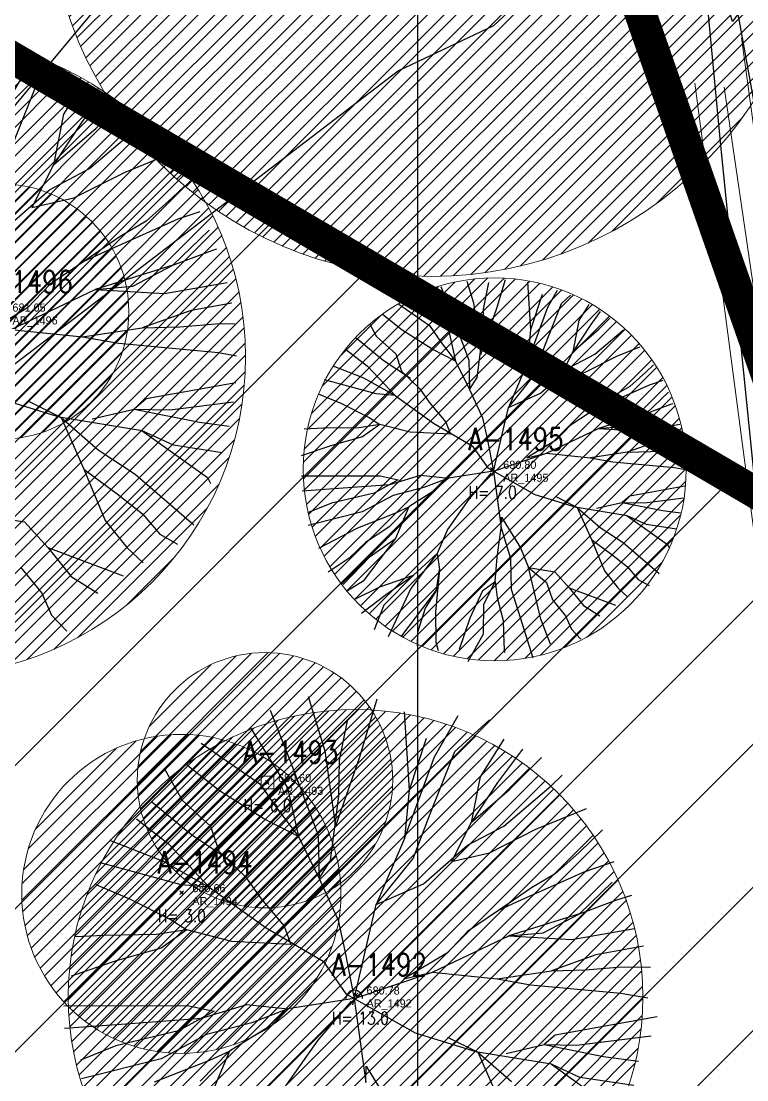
# Model space of a CAD drawing. Extents: x 350769 to 354978, y 6304672 to 6307963.
# Drawn here: x 352393.79 to 352405.15, y 6305935.95 to 6305952.54 of the extents above; entities that cross this region are included whole.
import ezdxf

# ---------------------------------------------------------------- set-up
doc = ezdxf.new("R2010")
doc.units = 0
doc.header["$PDMODE"] = 35
doc.header["$PDSIZE"] = 0.03
for name, pattern in [('4.0 - LO RECABARREN - DESNIVEL NUEVO$0$HIDDEN', [0.375, 0.25, -0.125]), ('CONTINUOS', [0]), ('DASHDOT', [1, 0.5, -0.25, 0, -0.25]), ('DASHED', [19.049999999999997, 12.7, -6.35]), ('PHANTOM', [23.500000000000004, 11.75, -2.35, 2.35, -2.35, 2.35, -2.35])]:
    doc.linetypes.add(name, pattern=pattern)
doc.layers.get('0').update_dxf_attribs({"linetype": 'CONTINUOUS'})
for name, color, linetype in [('03_Pav ext_Vereda HC', 42, 'CONTINUOUS'), ('03_S2_Pav ext_Borde vereda', 7, 'CONTINUOUS'), ('1-ARBOL H1', 7, 'CONTINUOUS'), ('1-ARBOL H2', 1, 'CONTINUOUS'), ('1-ARBOL H3', 241, 'CONTINUOUS'), ('1-ARBOL NOMBRE', 3, 'CONTINUOUS'), ('1-ARBOL PTO', 7, 'CONTINUOUS'), ('1-CANAL', 150, 'PHANTOM'), ('1-coordenadas', 8, 'CONTINUOUS'), ('3-CANAL FDO', 141, 'PHANTOM'), ('C-TINN', 5, 'CONTINUOUS'), ('C-TOPO-MINR', 8, 'CONTINUOUS'), ('Paisajismo', 253, 'CONTINUOUS'), ('V-NODE-TEXT DIC 2012', 31, 'CONTINUOUS')]:
    doc.layers.add(name, color=color, linetype=linetype)
doc.layers.add('0_ASD_LINEA OFICIAL', color=253, linetype='DASHDOT', lineweight=20)
doc.layers.add('0_ASD_TOPOGRAFIA_ELEMENTOS', color=7, linetype='CONTINUOS', lineweight=5, true_color=0xbdbdbd)
doc.styles.add('ROMANS', font='romans.shx', dxfattribs={"width": 0.65})

# ---------------------------------------------------------------- blocks, each defined once
blk = doc.blocks.new('COORDENADAS')
at = {"layer": '1-coordenadas'}
blk.add_line((220, -900.625), (220, -0.625), dxfattribs=at)
blk = doc.blocks.new('A$C27410629')
at = {"true_color": 0x136734, "transparency": 33554559}
h = blk.add_hatch(dxfattribs=at)
h.set_pattern_fill('ANSI31', color=116, scale=0.5)
h.set_pattern_definition([(45, (-8759.562515186517, -519.1035735587502), (-1.122532015133644, 1.122532015133644), [])])
h.paths.add_polyline_path([(137.5068959888558, 1252.464406617455, 0.1176268807227723), (109.8147584422568, 1254.193915082657, 0.06692451075002814), (94.44469839795602, 1249.334472017372, 0.3153492887079504), (64.30173641118381, 1196.270282113329, 0.02268268711599586), (65.7292635223912, 1185.310127003227), (112.3603922077091, 1218.953454515778), (153.4782689701005, 1161.962272479494), (172.1053089193083, 1139.480769404351), (187.9579650288579, 1141.807885415954), (193.565073162812, 1120.465553675225), (224.197974734232, 1050.129297271156), (250.6203797236194, 989.4787086543838), (268.1526288855184, 972.7353945672494, 7.254700715645028e-06), (291.4898137452492, 983.2987389690225), (238.1945199318034, 1105.633967029937), (205.2934048173047, 1181.112163638985), (177.0531538182076, 1197.651557407602)])
at = {"layer": '0_ASD_LINEA OFICIAL', "ltscale": 8, "const_width": 0.5}
blk.add_lwpolyline([(137.5068959889312, 1252.464406617509), (177.0531538181858, 1197.651557407789), (205.2934048172829, 1181.112163639173), (238.1945199317815, 1105.633967030124), (279.3867585223161, 1122.912494985259), (245.5796072782432, 1209.119370970666)], dxfattribs=at)
blk.add_lwpolyline([(250.6203797236194, 989.4787086543838), (268.1526288854875, 972.7353945673531, 7.254700715664111e-06), (291.4898137452146, 983.2987389692971), (291.4898137452146, 983.2987389692971), (238.1945199318034, 1105.633967029937), (205.2934048173047, 1181.112163638985), (177.0531538182076, 1197.651557407602), (137.6146324061954, 1252.315079214)], format="xyb", dxfattribs=at)
blk = doc.blocks.new('1.0 - LO RECABARREN LOTEO PARQUE - VEGETACION EXISTENTE ETAPA MUNICIPAL__2024')
at = {"layer": 'Paisajismo'}
for p, q in [((352393.6638090033, 6305951.418596901), (352393.9110892303, 6305951.849717214)), ((352394.0154366637, 6305951.511549276), (352394.2425592471, 6305951.718585654)), ((352393.591724749, 6305950.434264811), (352394.0154366637, 6305951.511549276)), ((352394.7094483913, 6305951.483291565), (352394.451850383, 6305951.076791135)), ((352394.9983905436, 6305951.304055761), (352394.7537559764, 6305950.977682969)), ((352394.451850383, 6305951.076791135), (352394.2967093615, 6305950.285754851)), ((352394.961784384, 6305950.856995747), (352395.2371853567, 6305951.133534783)), ((352394.7537559764, 6305950.977682969), (352394.2967093615, 6305950.285754851)), ((352394.2967093615, 6305950.285754851), (352394.961784384, 6305950.856995747)), ((352394.8599398237, 6305950.224269848), (352395.5857389068, 6305950.841884291)), ((352395.4161854804, 6305950.171210197), (352396.0005802081, 6305950.410764736)), ((352394.2967093615, 6305950.285754851), (352393.9568997879, 6305949.614964732)), ((352394.233144874, 6305949.895014153), (352394.8599398237, 6305950.224269848)), ((352394.6140407342, 6305949.766020712), (352395.4161854804, 6305950.171210197)), ((352393.4758449757, 6305949.227132347), (352394.233144874, 6305949.895014153)), ((352396.3470642166, 6305949.951026523), (352396.1544923549, 6305949.765713683)), ((352393.9568997879, 6305949.614964732), (352394.6140407342, 6305949.766020712)), ((352396.1544923549, 6305949.765713683), (352395.744237709, 6305949.401362488)), ((352396.5872482932, 6305949.549315928), (352396.2434520458, 6305949.431680647)), ((352396.2434520458, 6305949.431680647), (352395.0887164458, 6305948.91638895)), ((352395.744237709, 6305949.401362488), (352395.3363240426, 6305949.160997758)), ((352396.7309088821, 6305949.259013602), (352396.1656096061, 6305948.711226266)), ((352395.3363240426, 6305949.160997758), (352394.7703975065, 6305948.768576181)), ((352395.0887164458, 6305948.91638895), (352394.7703975065, 6305948.768576181)), ((352396.1656096061, 6305948.711226266), (352396.7906487606, 6305948.947488874)), ((352396.7906487606, 6305948.947488874), (352396.8512840676, 6305948.966423805)), ((352394.7703975065, 6305948.768576181), (352394.2360721456, 6305948.406567554)), ((352396.1656096061, 6305948.711226266), (352394.9483100295, 6305948.331103213)), ((352395.5388182264, 6305948.381970502), (352396.1656096061, 6305948.711226266)), ((352394.2360721456, 6305948.406567554), (352393.8878528578, 6305948.041045071)), ((352394.9483100295, 6305948.331103213), (352395.5388182264, 6305948.381970502)), ((352396.034541119, 6305948.268028818), (352397.0157950866, 6305948.440720993)), ((352400.3598223981, 6305948.377534988, -691.81), (352400.5109595638, 6305947.992099863, -691.81)), ((352400.7668498695, 6305948.463758863, -691.81), (352400.8715122977, 6305948.12000092, -691.81)), ((352401.0279327592, 6305948.020568166, -691.81), (352401.1123512698, 6305948.439492675, -691.81)), ((352401.2448103089, 6305948.055372782, -691.81), (352401.3742030392, 6305948.487090247, -691.81)), ((352401.7205991565, 6305948.445046443, -691.81), (352401.7678567579, 6305947.700765421, -691.81)), ((352394.2594832919, 6305948.003018737), (352394.9483100295, 6305948.331103213)), ((352394.9483100295, 6305948.331103213), (352396.034541119, 6305948.268028818)), ((352400.1239566692, 6305948.299572974, -691.81), (352400.4751213651, 6305947.724426456, -691.81)), ((352401.9504037186, 6305948.251638704, -691.81), (352401.7678567579, 6305947.700765421, -691.81)), ((352402.0370488875, 6305948.054809565, -691.81), (352402.1894811368, 6305948.320567324, -691.81)), ((352402.2538045733, 6305948.112108685, -691.81), (352402.3938109406, 6305948.239733208, -691.81)), ((352393.8878528578, 6305948.041045071), (352393.1346497341, 6305947.590142821)), ((352393.6332736237, 6305947.7047616), (352394.2594832919, 6305948.003018737)), ((352396.4501577716, 6305948.003310277), (352395.6816145106, 6305947.728103654)), ((352397.0856148161, 6305948.117886614), (352396.4501577716, 6305948.003310277)), ((352399.7018017117, 6305948.101831068, -691.81), (352400.1815825446, 6305947.768943388, -691.81)), ((352400.8715122977, 6305948.12000092, -691.81), (352400.9858923537, 6305947.311723933, -691.81)), ((352400.9858923537, 6305947.311723933, -691.81), (352401.2448103089, 6305948.055372782, -691.81)), ((352401.0207173278, 6305947.638413632, -691.81), (352401.0279327592, 6305948.020568166, -691.81)), ((352401.7198751484, 6305947.18557906, -691.81), (352402.0370488875, 6305948.054809565, -691.81)), ((352401.992613612, 6305947.448032564, -691.81), (352402.2538045733, 6305948.112108685, -691.81)), ((352402.6816178684, 6305948.094689636, -691.81), (352402.5228253749, 6305947.844108441, -691.81)), ((352399.7543360214, 6305947.694850604, -691.81), (352399.4453489929, 6305947.938857624, -691.81)), ((352400.5109595638, 6305947.992099863, -691.81), (352400.8024549521, 6305947.222014623, -691.81)), ((352402.5228253749, 6305947.844108441, -691.81), (352402.4271909801, 6305947.35648579, -691.81)), ((352402.8597319972, 6305947.984202368, -691.81), (352402.7089306258, 6305947.783014673, -691.81)), ((352402.83716667, 6305947.708618816, -691.81), (352403.0069335383, 6305947.879087226, -691.81)), ((352393.6332736237, 6305947.7047616), (352394.748157836, 6305947.590685314)), ((352394.748157836, 6305947.590685314), (352395.6816145106, 6305947.728103654)), ((352395.6816145106, 6305947.728103654), (352396.271537426, 6305947.747972383)), ((352396.271537426, 6305947.747972383), (352396.8930650867, 6305947.798253994)), ((352396.8930650867, 6305947.798253994), (352397.1331453651, 6305947.793721058)), ((352399.2473866097, 6305947.785784403, -691.81), (352399.3557969432, 6305947.593390398, -691.81)), ((352400.2240825131, 6305947.398082517, -691.81), (352399.7543360214, 6305947.694850604, -691.81)), ((352400.1815825446, 6305947.768943388, -691.81), (352400.3677356585, 6305947.497825584, -691.81)), ((352400.4751213651, 6305947.724426456, -691.81), (352400.5917709966, 6305947.206878711, -691.81)), ((352401.7678567579, 6305947.700765421, -691.81), (352401.7198751484, 6305947.18557906, -691.81)), ((352402.7089306258, 6305947.783014673, -691.81), (352402.4271909801, 6305947.35648579, -691.81)), ((352402.4271909801, 6305947.35648579, -691.81), (352402.83716667, 6305947.708618816, -691.81)), ((352402.7743860926, 6305947.318584266, -691.81), (352403.2217942341, 6305947.69930358, -691.81)), ((352394.748157836, 6305947.590685314), (352395.3187814317, 6305947.487577535)), ((352399.0319205205, 6305947.578935907, -691.81), (352399.4573821903, 6305947.225424031, -691.81)), ((352399.3557969432, 6305947.593390398, -691.81), (352399.6566724014, 6305947.320106531, -691.81)), ((352400.9312479942, 6305946.951979832, -691.81), (352401.0207173278, 6305947.638413632, -691.81)), ((352395.3187814317, 6305947.487577535), (352396.8816409535, 6305947.341309415)), ((352396.8816409535, 6305947.341309415), (352397.1635289127, 6305947.293596908)), ((352398.8699954287, 6305947.394858971, -691.81), (352399.2106904278, 6305947.129317193, -691.81)), ((352400.5917709966, 6305947.206878711, -691.81), (352400.2240825131, 6305947.398082517, -691.81)), ((352400.3677356585, 6305947.497825584, -691.81), (352400.5917709966, 6305947.206878711, -691.81)), ((352401.8115097134, 6305946.973588911, -691.81), (352401.992613612, 6305947.448032564, -691.81)), ((352402.4271909801, 6305947.35648579, -691.81), (352402.2177203795, 6305946.942987111, -691.81)), ((352403.1172755248, 6305947.285876426, -691.81), (352403.4775170367, 6305947.43354629, -691.81)), ((352399.4573821903, 6305947.225424031, -691.81), (352399.8842019566, 6305946.943861156, -691.81)), ((352399.6566724014, 6305947.320106531, -691.81), (352399.7472246623, 6305947.050793762, -691.81)), ((352400.5917709966, 6305947.206878711, -691.81), (352400.8129179191, 6305946.763067832, -691.81)), ((352400.8024549521, 6305947.222014623, -691.81), (352400.8129179191, 6305946.763067832, -691.81)), ((352401.7198751484, 6305947.18557906, -691.81), (352401.4197196286, 6305946.484007793, -691.81)), ((352402.3880075891, 6305947.115619448, -691.81), (352402.7743860926, 6305947.318584266, -691.81)), ((352402.6228052251, 6305947.036103343, -691.81), (352403.1172755248, 6305947.285876426, -691.81)), ((352398.6695497764, 6305947.134649838, -691.81), (352399.1523268116, 6305946.947338276, -691.81)), ((352399.2106904278, 6305947.129317193, -691.81), (352399.6444061768, 6305946.670444301, -691.81)), ((352399.7472246623, 6305947.050793762, -691.81), (352400.0289785994, 6305946.777869333, -691.81)), ((352401.9211812345, 6305946.703913557, -691.81), (352402.3880075891, 6305947.115619448, -691.81)), ((352402.2177203795, 6305946.942987111, -691.81), (352402.6228052251, 6305947.036103343, -691.81)), ((352403.5723939099, 6305947.03591408, -691.81), (352403.3194984834, 6305946.811315158, -691.81)), ((352403.6911019941, 6305947.150147446, -691.81), (352403.5723939099, 6305947.03591408, -691.81)), ((352397.1489558665, 6305946.868391268), (352395.7462978732, 6305946.615484207)), ((352399.3465339771, 6305946.694903684, -691.81), (352398.5375331645, 6305946.913324217, -691.81)), ((352399.1523268116, 6305946.947338276, -691.81), (352399.6444061768, 6305946.670444301, -691.81)), ((352400.8129179191, 6305946.763067832, -691.81), (352400.9312479942, 6305946.951979832, -691.81)), ((352401.4197196286, 6305946.484007793, -691.81), (352401.8115097134, 6305946.973588911, -691.81)), ((352403.8391599263, 6305946.902518874, -691.81), (352403.6272317995, 6305946.83000434, -691.81)), ((352398.439099628, 6305946.697641904, -691.81), (352398.7963676433, 6305946.5469468, -691.81)), ((352399.6444061768, 6305946.670444301, -691.81), (352399.3465339771, 6305946.694903684, -691.81)), ((352400.0289785994, 6305946.777869333, -691.81), (352400.1967339693, 6305946.545328133, -691.81)), ((352400.8129179191, 6305946.763067832, -691.81), (352401.0149455816, 6305946.319619538, -691.81)), ((352401.4197196286, 6305946.484007793, -691.81), (352401.9211812345, 6305946.703913557, -691.81)), ((352403.6272317995, 6305946.83000434, -691.81), (352402.9154120675, 6305946.512360373, -691.81)), ((352403.3194984834, 6305946.811315158, -691.81), (352403.0680461192, 6305946.663145866, -691.81)), ((352403.9277173778, 6305946.723566287, -691.81), (352403.5792469755, 6305946.385890862, -691.81)), ((352393.3342140869, 6305946.656130604), (352394.4139856307, 6305946.325660372)), ((352393.8913653618, 6305946.583594441), (352394.4139856307, 6305946.325660372)), ((352395.7462978732, 6305946.615484207), (352395.5563391483, 6305946.455607397)), ((352396.1169584098, 6305946.445022384), (352397.1165767625, 6305946.571104872)), ((352398.7963676433, 6305946.5469468, -691.81), (352399.2386736558, 6305946.322671456, -691.81)), ((352399.6444061768, 6305946.670444301, -691.81), (352400.2483239024, 6305946.238521772, -691.81)), ((352400.1967339693, 6305946.545328133, -691.81), (352400.4398885675, 6305946.254018674, -691.81)), ((352403.0680461192, 6305946.663145866, -691.81), (352402.7191890516, 6305946.421243371, -691.81)), ((352402.9154120675, 6305946.512360373, -691.81), (352402.7191890516, 6305946.421243371, -691.81)), ((352403.5792469755, 6305946.385890862, -691.81), (352403.9645431449, 6305946.531531462, -691.81)), ((352403.9645431449, 6305946.531531462, -691.81), (352404.0019208857, 6305946.543203622, -691.81)), ((352394.8991976064, 6305946.304551428), (352395.5563391483, 6305946.455607397)), ((352395.5563391483, 6305946.455607397), (352396.5806158237, 6305946.249452287)), ((352395.5563391483, 6305946.455607397), (352396.1169584098, 6305946.445022384)), ((352401.1700717379, 6305945.418307547, -691.81), (352401.4197196286, 6305946.484007793, -691.81)), ((352402.7191890516, 6305946.421243371, -691.81), (352402.3898120625, 6305946.198088492, -691.81)), ((352403.5792469755, 6305946.385890862, -691.81), (352402.8288606028, 6305946.151569612, -691.81)), ((352403.1928706727, 6305946.182926001, -691.81), (352403.5792469755, 6305946.385890862, -691.81)), ((352395.6822007053, 6305946.11566541), (352394.4139856307, 6305946.325660372)), ((352394.4139856307, 6305946.325660372), (352394.7709811908, 6305945.512708968)), ((352394.4139856307, 6305946.325660372), (352394.9939592492, 6305945.818579489)), ((352396.5806158237, 6305946.249452287), (352397.0469728178, 6305946.186736085)), ((352399.4063029645, 6305946.216190671, -691.81), (352399.080172918, 6305946.165005251, -691.81)), ((352399.4063029645, 6305946.216190671, -691.81), (352399.1321725324, 6305946.022388211, -691.81)), ((352399.2386736558, 6305946.322671456, -691.81), (352399.4063029645, 6305946.216190671, -691.81)), ((352399.882149194, 6305946.092518543, -691.81), (352399.4063029645, 6305946.216190671, -691.81)), ((352400.2483239024, 6305946.238521772, -691.81), (352400.8536825196, 6305945.883030508, -691.81)), ((352400.4398885675, 6305946.254018674, -691.81), (352400.5127624296, 6305946.061498161, -691.81)), ((352401.0149455816, 6305946.319619538, -691.81), (352401.0852940471, 6305945.993345177, -691.81)), ((352402.3898120625, 6305946.198088492, -691.81), (352402.1751574177, 6305945.972767547, -691.81)), ((352402.8288606028, 6305946.151569612, -691.81), (352403.1928706727, 6305946.182926001, -691.81)), ((352403.4984517394, 6305946.112688331, -691.81), (352404.1033312773, 6305946.219141874, -691.81)), ((352395.6822007053, 6305946.11566541), (352396.704463085, 6305945.383092945)), ((352396.1743867915, 6305945.889315573), (352395.6822007053, 6305946.11566541)), ((352398.5253196993, 6305946.156365978, -691.81), (352398.2190326899, 6305946.143035139, -691.81)), ((352399.080172918, 6305946.165005251, -691.81), (352398.5253196993, 6305946.156365978, -691.81)), ((352399.1321725324, 6305946.022388211, -691.81), (352398.6542752541, 6305945.887462066, -691.81)), ((352400.5127624296, 6305946.061498161, -691.81), (352399.882149194, 6305946.092518543, -691.81)), ((352402.4042435184, 6305945.949326775, -691.81), (352402.8288606028, 6305946.151569612, -691.81)), ((352402.8288606028, 6305946.151569612, -691.81), (352403.4984517394, 6305946.112688331, -691.81)), ((352404.1463706199, 6305946.020135383, -691.81), (352403.7546524958, 6305945.94950649, -691.81)), ((352396.9356198005, 6305945.773222303), (352396.1743867915, 6305945.889315573)), ((352398.6542752541, 6305945.887462066, -691.81), (352398.1758345829, 6305945.723755954, -691.81)), ((352400.8536825196, 6305945.883030508, -691.81), (352401.0957548136, 6305945.534398428, -691.81)), ((352401.0852940471, 6305945.993345177, -691.81), (352401.1854442824, 6305945.48393007, -691.81)), ((352402.1751574177, 6305945.972767547, -691.81), (352401.7108564594, 6305945.694815504, -691.81)), ((352402.018225803, 6305945.76547056, -691.81), (352402.4042435184, 6305945.949326775, -691.81)), ((352403.7546524958, 6305945.94950649, -691.81), (352403.2808953362, 6305945.779859426, -691.81)), ((352394.9939592492, 6305945.818579489), (352395.5762703261, 6305945.43548773)), ((352401.1854442824, 6305945.48393007, -691.81), (352402.018225803, 6305945.76547056, -691.81)), ((352401.7108564594, 6305945.694815504, -691.81), (352402.018225803, 6305945.76547056, -691.81)), ((352402.018225803, 6305945.76547056, -691.81), (352402.7054797348, 6305945.695149917, -691.81)), ((352403.2808953362, 6305945.779859426, -691.81), (352402.7054797348, 6305945.695149917, -691.81)), ((352402.7054797348, 6305945.695149917, -691.81), (352403.0572322354, 6305945.631590647, -691.81)), ((352403.2808953362, 6305945.779859426, -691.81), (352403.644544618, 6305945.792107211, -691.81)), ((352403.644544618, 6305945.792107211, -691.81), (352404.0276761788, 6305945.823102568, -691.81)), ((352404.0276761788, 6305945.823102568, -691.81), (352404.175670126, 6305945.820308306, -691.81)), ((352401.0957548136, 6305945.534398428, -691.81), (352401.8338749618, 6305945.119057447, -691.81)), ((352403.0572322354, 6305945.631590647, -691.81), (352404.0206339404, 6305945.54142582, -691.81)), ((352404.0206339404, 6305945.54142582, -691.81), (352404.1943996159, 6305945.51201415, -691.81)), ((352394.7709811908, 6305945.512708968), (352395.1028180836, 6305944.712775472)), ((352394.7709811908, 6305945.512708968), (352395.2912604311, 6305945.130785839)), ((352395.5762703261, 6305945.43548773), (352396.492172908, 6305944.642990665)), ((352396.704463085, 6305945.383092945), (352396.7534568571, 6305945.28915589)), ((352398.1772963527, 6305945.408783875, -691.81), (352399.4087493789, 6305945.412578275, -691.81)), ((352399.6956505672, 6305945.349581655, -691.81), (352399.3171907471, 6305945.140802866, -691.81)), ((352399.4087493789, 6305945.412578275, -691.81), (352399.6956505672, 6305945.349581655, -691.81)), ((352399.5607097754, 6305945.276663025, -691.81), (352400.041606828, 6305945.420500187, -691.81)), ((352400.041606828, 6305945.420500187, -691.81), (352400.4806531678, 6305945.37398135, -691.81)), ((352400.4806531678, 6305945.37398135, -691.81), (352400.0953591691, 6305945.228339113, -691.81)), ((352400.4806531678, 6305945.37398135, -691.81), (352400.2472399905, 6305945.168128405, -691.81)), ((352401.1854442824, 6305945.48393007, -691.81), (352400.4806531678, 6305945.37398135, -691.81)), ((352400.4806531678, 6305945.37398135, -691.81), (352400.4806531678, 6305945.37398135, -691.81)), ((352401.1516739937, 6305945.456884149, -691.81), (352400.7995677827, 6305945.043012236, -691.81)), ((352401.1854442824, 6305945.48393007, -691.81), (352401.3075216962, 6305944.59378777, -691.81)), ((352398.1921170118, 6305945.176370697, -691.81), (352398.756208073, 6305945.215394289, -691.81)), ((352398.756208073, 6305945.215394289, -691.81), (352399.5607097754, 6305945.276663025, -691.81)), ((352400.0953591691, 6305945.228339113, -691.81), (352399.6148229046, 6305945.103610553, -691.81)), ((352404.1854162765, 6305945.249902403, -691.81), (352403.3207684412, 6305945.094001574, -691.81)), ((352395.2912604311, 6305945.130785839), (352395.6886359493, 6305944.813202464)), ((352399.3171907471, 6305945.140802866, -691.81), (352398.6515580554, 6305944.980631378, -691.81)), ((352399.6148229046, 6305945.103610553, -691.81), (352399.1317612437, 6305944.845128145, -691.81)), ((352400.2472399905, 6305945.168128405, -691.81), (352399.8601421414, 6305944.926947933, -691.81)), ((352400.7995677827, 6305945.043012236, -691.81), (352400.4655007586, 6305944.571456669, -691.81)), ((352401.8338749618, 6305945.119057447, -691.81), (352402.4994842067, 6305944.915343946, -691.81)), ((352402.4994842067, 6305944.915343946, -691.81), (352402.1773226489, 6305945.074343599, -691.81)), ((352403.3207684412, 6305945.094001574, -691.81), (352403.2036711865, 6305944.995447873, -691.81)), ((352403.549256663, 6305944.988922898, -691.81), (352404.1654566552, 6305945.066644589, -691.81)), ((352398.6515580554, 6305944.980631378, -691.81), (352398.2741846431, 6305944.829412002, -691.81)), ((352399.8601421414, 6305944.926947933, -691.81), (352399.5480827928, 6305944.607893785, -691.81)), ((352399.8601421414, 6305944.926947933, -691.81), (352399.6494632606, 6305944.429176739, -691.81)), ((352399.65707067, 6305944.832091797, -691.81), (352399.8601421414, 6305944.926947933, -691.81)), ((352403.2812566874, 6305944.785895649, -691.81), (352402.4994842067, 6305944.915343946, -691.81)), ((352402.4994842067, 6305944.915343946, -691.81), (352402.7195488552, 6305944.414212041, -691.81)), ((352402.4994842067, 6305944.915343946, -691.81), (352402.8570003911, 6305944.602761414, -691.81)), ((352402.7985859738, 6305944.902331649, -691.81), (352403.2036711865, 6305944.995447873, -691.81)), ((352403.2036711865, 6305944.995447873, -691.81), (352403.8350714383, 6305944.868366596, -691.81)), ((352403.2036711865, 6305944.995447873, -691.81), (352403.549256663, 6305944.988922898, -691.81)), ((352403.8350714383, 6305944.868366596, -691.81), (352404.12255033, 6305944.829706118, -691.81)), ((352393.1750280948, 6305944.798645078), (352393.8405425097, 6305944.689904881)), ((352393.8405425097, 6305944.689904881), (352394.2067961434, 6305944.286006495)), ((352395.1028180836, 6305944.712775472), (352395.4452723115, 6305944.285974897)), ((352395.6886359493, 6305944.813202464), (352395.9619442731, 6305944.497959002)), ((352399.1317612437, 6305944.845128145, -691.81), (352398.2861326051, 6305944.631720573, -691.81)), ((352399.062076494, 6305944.598611414, -691.81), (352399.65707067, 6305944.832091797, -691.81)), ((352401.3075216962, 6305944.59378777, -691.81), (352401.310768639, 6305944.765757231, -691.81)), ((352401.310768639, 6305944.765757231, -691.81), (352401.607677809, 6305944.28228825, -691.81)), ((352403.2812566874, 6305944.785895649, -691.81), (352403.9114152562, 6305944.334312156, -691.81)), ((352403.5846575419, 6305944.64636563, -691.81), (352403.2812566874, 6305944.785895649, -691.81)), ((352398.4510526945, 6305944.279064324, -691.81), (352399.062076494, 6305944.598611414, -691.81)), ((352399.5480827928, 6305944.607893785, -691.81), (352399.1801042341, 6305944.366352323, -691.81)), ((352400.4655007586, 6305944.571456669, -691.81), (352400.3053222014, 6305944.192190221, -691.81)), ((352401.2415031007, 6305944.136285021, -691.81), (352401.3075216962, 6305944.59378777, -691.81)), ((352401.3075216962, 6305944.59378777, -691.81), (352401.4514677407, 6305944.113206874, -691.81)), ((352402.8570003911, 6305944.602761414, -691.81), (352403.2159574672, 6305944.366610149, -691.81)), ((352404.0539084045, 6305944.574801645, -691.81), (352403.5846575419, 6305944.64636563, -691.81)), ((352395.9619442731, 6305944.497959002), (352396.2381789068, 6305944.337703161)), ((352399.1801042341, 6305944.366352323, -691.81), (352398.9268480198, 6305944.122644797, -691.81)), ((352399.6494632606, 6305944.429176739, -691.81), (352399.147114225, 6305943.762098738, -691.81)), ((352399.2552458728, 6305944.148720823, -691.81), (352399.6494632606, 6305944.429176739, -691.81)), ((352402.7195488552, 6305944.414212041, -691.81), (352402.9241048142, 6305943.921104833, -691.81)), ((352402.7195488552, 6305944.414212041, -691.81), (352403.0402673203, 6305944.178781161, -691.81)), ((352403.2159574672, 6305944.366610149, -691.81), (352403.7805521071, 6305943.878087019, -691.81)), ((352394.2067961434, 6305944.286006495), (352395.3854229169, 6305943.84181648)), ((352394.2067961434, 6305944.286006495), (352394.5721682939, 6305943.835421666)), ((352395.4452723115, 6305944.285974897), (352395.6978148941, 6305944.04768732)), ((352400.3053222014, 6305944.192190221, -691.81), (352399.8933305221, 6305943.64564747, -691.81)), ((352399.9355397922, 6305943.855110522, -691.81), (352400.3053222014, 6305944.192190221, -691.81)), ((352400.3053222014, 6305944.192190221, -691.81), (352400.3388729778, 6305943.943069108, -691.81)), ((352401.607677809, 6305944.28228825, -691.81), (352401.7357471045, 6305943.974037887, -691.81)), ((352403.9114152562, 6305944.334312156, -691.81), (352403.9416167444, 6305944.276406043, -691.81)), ((352398.9268480198, 6305944.122644797, -691.81), (352398.5974710306, 6305943.899489916, -691.81)), ((352398.8292409214, 6305943.71052082, -691.81), (352399.2552458728, 6305944.148720823, -691.81)), ((352401.2151662082, 6305943.754493114, -691.81), (352401.2415031007, 6305944.136285021, -691.81)), ((352401.4514677407, 6305944.113206874, -691.81), (352401.4615677492, 6305943.635153116, -691.81)), ((352403.0402673203, 6305944.178781161, -691.81), (352403.2852235986, 6305943.983011572, -691.81)), ((352393.7801686068, 6305943.981005876), (352394.1137530205, 6305943.571603288)), ((352399.4046734502, 6305943.670866156, -691.81), (352399.9355397922, 6305943.855110522, -691.81)), ((352399.9355397922, 6305943.855110522, -691.81), (352399.4712365751, 6305943.381710278, -691.81)), ((352399.5091188577, 6305943.557329451, -691.81), (352399.9355397922, 6305943.855110522, -691.81)), ((352400.3388729778, 6305943.943069108, -691.81), (352400.2759731409, 6305943.280146481, -691.81)), ((352400.2944990691, 6305943.618959216, -691.81), (352400.3388729778, 6305943.943069108, -691.81)), ((352401.9302741049, 6305943.162541856, -691.81), (352401.7357471045, 6305943.974037887, -691.81)), ((352401.7357471045, 6305943.974037887, -691.81), (352401.7357471045, 6305943.974037887, -691.81)), ((352401.7357471045, 6305943.974037887, -691.81), (352402.1459936512, 6305943.907006596, -691.81)), ((352401.7357471045, 6305943.974037887, -691.81), (352402.0182248185, 6305943.739330623, -691.81)), ((352402.1459936512, 6305943.907006596, -691.81), (352402.3717653027, 6305943.658029392, -691.81)), ((352402.9241048142, 6305943.921104833, -691.81), (352403.1352056729, 6305943.658009914, -691.81)), ((352403.2852235986, 6305943.983011572, -691.81), (352403.4537004844, 6305943.78868439, -691.81)), ((352394.5721682939, 6305943.835421666), (352394.9877849465, 6305943.570703123)), ((352399.147114225, 6305943.762098738, -691.81), (352398.8993356877, 6305943.608432491, -691.81)), ((352401.0168631421, 6305943.611636558, -691.81), (352401.2151662082, 6305943.754493114, -691.81)), ((352401.0362291187, 6305943.394694664, -691.81), (352401.2151662082, 6305943.754493114, -691.81)), ((352401.2151662082, 6305943.754493114, -691.81), (352401.2453517309, 6305943.506557875, -691.81)), ((352402.0182248185, 6305943.739330623, -691.81), (352402.1087770491, 6305943.470016259, -691.81)), ((352403.4537004844, 6305943.78868439, -691.81), (352403.6239812507, 6305943.689897039, -691.81)), ((352394.1137530205, 6305943.571603288), (352394.2624053965, 6305943.227706428)), ((352399.0120858526, 6305943.476749094, -691.81), (352399.4046734502, 6305943.670866156, -691.81)), ((352399.1209387044, 6305943.258826355, -691.81), (352399.5091188577, 6305943.557329451, -691.81)), ((352399.8933305221, 6305943.64564747, -691.81), (352399.5347326564, 6305942.887838189, -691.81)), ((352399.75025866, 6305942.901408745, -691.81), (352400.2944990691, 6305943.618959216, -691.81)), ((352400.2944990691, 6305943.618959216, -691.81), (352400.117005072, 6305943.335591992, -691.81)), ((352400.8215199522, 6305943.183476161, -691.81), (352401.0168631421, 6305943.611636558, -691.81)), ((352401.4615677492, 6305943.635153116, -691.81), (352401.6062331391, 6305943.192787874, -691.81)), ((352402.3717653027, 6305943.658029392, -691.81), (352403.0983123962, 6305943.384215008, -691.81)), ((352402.3717653027, 6305943.658029392, -691.81), (352402.5969935767, 6305943.380273019, -691.81)), ((352403.1352056729, 6305943.658009914, -691.81), (352403.2908818237, 6305943.511121051, -691.81)), ((352399.4712365751, 6305943.381710278, -691.81), (352399.3199068803, 6305942.995903812, -691.81)), ((352401.0275705948, 6305942.936108904, -691.81), (352401.0362291187, 6305943.394694664, -691.81)), ((352401.2453517309, 6305943.506557875, -691.81), (352401.3393553348, 6305943.144909252, -691.81)), ((352402.1087770491, 6305943.470016259, -691.81), (352402.3144102417, 6305943.21764607, -691.81)), ((352402.5969935767, 6305943.380273019, -691.81), (352402.8531943332, 6305943.217091177, -691.81)), ((352394.2624053965, 6305943.227706428), (352394.5058647708, 6305942.975043176)), ((352400.117005072, 6305943.335591992, -691.81), (352399.9950672963, 6305942.955603523, -691.81)), ((352400.2759731409, 6305943.280146481, -691.81), (352400.281406367, 6305942.805010295, -691.81)), ((352401.6062331391, 6305943.192787874, -691.81), (352401.8046530708, 6305942.558261515, -691.81)), ((352402.3144102417, 6305943.21764607, -691.81), (352402.4060448066, 6305943.005655922, -691.81)), ((352400.6538893022, 6305942.697212865, -691.81), (352400.8215199522, 6305943.183476161, -691.81)), ((352401.3393553348, 6305943.144909252, -691.81), (352401.3469624729, 6305942.784891608, -691.81)), ((352402.0813318396, 6305942.771026035, -691.81), (352401.9302741049, 6305943.162541856, -691.81)), ((352399.9950672963, 6305942.955603523, -691.81), (352399.9910988375, 6305942.745420044, -691.81)), ((352400.7898259701, 6305942.500963918, -691.81), (352401.0275705948, 6305942.936108904, -691.81)), ((352402.4060448066, 6305943.005655922, -691.81), (352402.5561217476, 6305942.849905387, -691.81)), ((352400.281406367, 6305942.805010295, -691.81), (352400.3221595425, 6305942.674686266, -691.81)), ((352401.3469624729, 6305942.784891608, -691.81), (352401.3586446448, 6305942.640721485, -691.81)), ((352398.2833683772, 6305941.95557682), (352398.5431650344, 6305941.102289106)), ((352399.0931832526, 6305941.007065844), (352399.3649897142, 6305941.913945206)), ((352397.6892766532, 6305941.736670009), (352398.0119257396, 6305940.913839368)), ((352399.7857096083, 6305941.715115597), (352399.8638411913, 6305940.484586476)), ((352398.7736353316, 6305940.955784637), (352398.8980177747, 6305941.573029052)), ((352400.2604695446, 6305941.006235999), (352400.6335533274, 6305941.65668832)), ((352400.5798379113, 6305941.090660666), (352401.1246762325, 6305941.587314731)), ((352397.3826840695, 6305941.46355291), (352397.9591216485, 6305940.519448703)), ((352396.6086365315, 6305941.221967678), (352397.5266208202, 6305940.585040063)), ((352400.1328063373, 6305941.296244542), (352399.8638411913, 6305940.484586476)), ((352401.3480961211, 6305941.282634247), (352400.9762138294, 6305940.695788439)), ((352398.5431650344, 6305941.102289106), (352398.7116928935, 6305939.911371781)), ((352400.1949984992, 6305940.112209258), (352400.5798379113, 6305941.090660666)), ((352401.6423193497, 6305941.12861261), (352401.250421769, 6305940.605772732)), ((352396.8971147306, 6305940.475871572), (352396.3743179688, 6305940.888724114)), ((352398.0119257396, 6305940.913839368), (352398.4414157696, 6305939.779193861)), ((352398.7116928935, 6305939.911371781), (352399.0931832526, 6305941.007065844)), ((352398.7630040969, 6305940.392717197), (352398.7736353316, 6305940.955784637)), ((352399.7931449686, 6305939.725509611), (352400.2604695446, 6305941.006235999)), ((352401.4393650753, 6305940.496157689), (352401.9369434188, 6305940.995792222)), ((352396.0372225144, 6305940.81030714), (352396.3099062615, 6305940.326379851)), ((352402.0915627326, 6305940.555176784), (352402.2637875461, 6305940.720906176)), ((352397.5266208202, 6305940.585040063), (352397.8008992814, 6305940.185574419)), ((352400.9762138294, 6305940.695788439), (352400.8353058742, 6305939.977324011)), ((352401.250421769, 6305940.605772732), (352400.8353058742, 6305939.977324011)), ((352401.3468640166, 6305939.921479814), (352402.0915627326, 6305940.555176784)), ((352397.5892403796, 6305940.038612734), (352396.8971147306, 6305940.475871572)), ((352397.9591216485, 6305940.519448703), (352398.1309935056, 6305939.75689257)), ((352398.6311797583, 6305939.381323929), (352398.7630040969, 6305940.392717197)), ((352399.8638411913, 6305940.484586476), (352399.7931449686, 6305939.725509611)), ((352400.8353058742, 6305939.977324011), (352401.4393650753, 6305940.496157689)), ((352395.8327059346, 6305940.305082569), (352396.4595822171, 6305939.784217292)), ((352396.3099062615, 6305940.326379851), (352396.7532169099, 6305939.923722723)), ((352397.8008992814, 6305940.185574419), (352398.1309935056, 6305939.75689257)), ((352399.9281595646, 6305939.4131628), (352400.1949984992, 6305940.112209258)), ((352401.8520781588, 6305939.873288001), (352402.6434794093, 6305940.197698461)), ((352395.5941251018, 6305940.033863154), (352396.0961059609, 6305939.642613238)), ((352396.7532169099, 6305939.923722723), (352396.8866368362, 6305939.526916618)), ((352398.1309935056, 6305939.75689257), (352397.5892403796, 6305940.038612734)), ((352400.8353058742, 6305939.977324011), (352400.5266713705, 6305939.368074032)), ((352400.7775729684, 6305939.622430947), (352401.3468640166, 6305939.921479814)), ((352401.1235243895, 6305939.505271718), (352401.8520781588, 6305939.873288001)), ((352396.4595822171, 6305939.784217292), (352397.0884595223, 6305939.36936185)), ((352398.1309935056, 6305939.75689257), (352398.4568319314, 6305939.102980518)), ((352398.4414157696, 6305939.779193861), (352398.4568319314, 6305939.102980518)), ((352399.7931449686, 6305939.725509611), (352399.3508950793, 6305938.691812765)), ((352402.8957958129, 6305939.864072197), (352402.522650719, 6305939.504992859)), ((352395.1707958659, 6305939.700129739), (352396.0101128636, 6305939.374485048)), ((352396.0961059609, 6305939.642613238), (352396.7351438241, 6305938.966508778)), ((352400.0897498565, 6305939.015822463), (352400.7775729684, 6305939.622430947)), ((352396.8866368362, 6305939.526916618), (352397.3017737879, 6305939.124789085)), ((352398.4568319314, 6305939.102980518), (352398.6311797583, 6305939.381323929)), ((352399.3508950793, 6305938.691812765), (352399.9281595646, 6305939.4131628)), ((352400.5266713705, 6305939.368074032), (352401.1235243895, 6305939.505271718)), ((352402.522650719, 6305939.504992859), (352402.1500339689, 6305939.174068248)), ((352396.2962581843, 6305939.002547293), (352395.0292958206, 6305939.344611962)), ((352396.0101128636, 6305939.374485048), (352396.7351438241, 6305938.966508778)), ((352403.0734061159, 6305939.362408134), (352402.603449002, 6305939.201604935)), ((352397.3017737879, 6305939.124789085), (352397.5489449669, 6305938.782162303)), ((352398.4568319314, 6305939.102980518), (352398.7544999916, 6305938.449602697)), ((352402.603449002, 6305939.201604935), (352401.5546520387, 6305938.733587523)), ((352402.1500339689, 6305939.174068248), (352401.7795434302, 6305938.955755244)), ((352403.0461852005, 6305939.044778844), (352402.5327480432, 6305938.547247031)), ((352394.9592421573, 6305939.006581792), (352395.4856417396, 6305938.784547252)), ((352396.7351438241, 6305938.966508778), (352396.2962581843, 6305939.002547293)), ((352396.7351438241, 6305938.966508778), (352397.6249577029, 6305938.330113047)), ((352399.3508950793, 6305938.691812765), (352400.0897498565, 6305939.015822463)), ((352401.7795434302, 6305938.955755244), (352401.265536559, 6305938.599335507)), ((352395.4856417396, 6305938.784547252), (352396.1373365186, 6305938.454099404)), ((352397.5489449669, 6305938.782162303), (352397.9072095568, 6305938.352946222)), ((352401.5546520387, 6305938.733587523), (352401.265536559, 6305938.599335507)), ((352402.5327480432, 6305938.547247031), (352403.1004443773, 6305938.761834255)), ((352403.1004443773, 6305938.761834255), (352403.3555857511, 6305938.841508703)), ((352398.9830632563, 6305937.121607368), (352399.3508950793, 6305938.691812765)), ((352401.265536559, 6305938.599335507), (352400.780231684, 6305938.270538553)), ((352402.5327480432, 6305938.547247031), (352401.4271268953, 6305938.20199752)), ((352401.9634602376, 6305938.248198101), (352402.5327480432, 6305938.547247031)), ((352396.1373365186, 6305938.454099404), (352396.384321959, 6305938.297210347)), ((352398.7544999916, 6305938.449602697), (352398.8581515957, 6305937.968869244)), ((352395.9038011373, 6305938.221793623), (352395.0862790248, 6305938.209064497)), ((352396.384321959, 6305938.297210347), (352395.9038011373, 6305938.221793623)), ((352396.384321959, 6305938.297210347), (352395.9804174984, 6305938.011661322)), ((352397.0854349768, 6305938.114991528), (352396.384321959, 6305938.297210347)), ((352397.6249577029, 6305938.330113047), (352398.5168945949, 6305937.806331336)), ((352397.9072095568, 6305938.352946222), (352398.0145820865, 6305938.06928602)), ((352400.780231684, 6305938.270538553), (352400.4639589963, 6305937.938550113)), ((352401.4271268953, 6305938.20199752), (352401.9634602376, 6305938.248198101)), ((352402.4137041412, 6305938.144709744), (352403.3932486106, 6305938.317101064)), ((352395.0862790248, 6305938.209064497), (352394.6349949835, 6305938.189422807)), ((352398.0145820865, 6305938.06928602), (352397.0854349768, 6305938.114991528)), ((352400.8014950272, 6305937.904012418), (352401.4271268953, 6305938.20199752)), ((352401.4271268953, 6305938.20199752), (352402.4137041412, 6305938.144709744)), ((352395.9804174984, 6305938.011661322), (352395.2762824598, 6305937.812860806)), ((352398.8581515957, 6305937.968869244), (352399.0057132016, 6305937.218295757)), ((352400.4639589963, 6305937.938550113), (352399.7798568099, 6305937.529014882)), ((352400.2327355652, 6305937.633118215), (352400.8014950272, 6305937.904012418)), ((352402.7911909731, 6305937.904277212), (352402.0931559959, 6305937.654318806)), ((352403.5365575103, 6305938.038670824), (352402.7911909731, 6305937.904277212)), ((352395.2762824598, 6305937.812860806), (352394.5713467853, 6305937.571655813)), ((352398.5168945949, 6305937.806331336), (352398.8735645151, 6305937.292655962)), ((352402.628957752, 6305937.672364724), (352403.1934647467, 6305937.71803336)), ((352403.1934647467, 6305937.71803336), (352403.6442172462, 6305937.709522736)), ((352399.0057132016, 6305937.218295757), (352400.2327355652, 6305937.633118215)), ((352399.7798568099, 6305937.529014882), (352400.2327355652, 6305937.633118215)), ((352400.2327355652, 6305937.633118215), (352401.2453372175, 6305937.529507605)), ((352401.2453372175, 6305937.529507605), (352402.0931559959, 6305937.654318806)), ((352402.0931559959, 6305937.654318806), (352402.628957752, 6305937.672364724)), ((352401.2453372175, 6305937.529507605), (352401.7636102267, 6305937.435859218)), ((352401.7636102267, 6305937.435859218), (352403.183088695, 6305937.30301014)), ((352398.8735645151, 6305937.292655962), (352399.9611125773, 6305936.680691527)), ((352403.183088695, 6305937.30301014), (352403.606209926, 6305937.231392412)), ((352394.4564593438, 6305937.107214533), (352396.3879265119, 6305937.113165848)), ((352396.3879265119, 6305937.113165848), (352396.8106474361, 6305937.02034647)), ((352396.6118253382, 6305936.912907978), (352397.3203802515, 6305937.124838011)), ((352397.3203802515, 6305937.124838011), (352397.9672722204, 6305937.056297041)), ((352397.9672722204, 6305937.056297041), (352397.3995790844, 6305936.841707405)), ((352397.9672722204, 6305937.056297041), (352397.6233606644, 6305936.7529928)), ((352399.0057132016, 6305937.218295757), (352397.9672722204, 6305937.056297041)), ((352397.9672722204, 6305937.056297041), (352397.9672722204, 6305937.056297041)), ((352398.9559559742, 6305937.17844623), (352398.4371618071, 6305936.568646324)), ((352399.0057132016, 6305937.218295757), (352399.1855823668, 6305935.90675788)), ((352395.4264705288, 6305936.822634471), (352396.6118253382, 6305936.912907978)), ((352396.8106474361, 6305937.02034647), (352396.2530237961, 6305936.712731281)), ((352403.7491179779, 6305936.931760532), (352402.151905128, 6305936.643774142)), ((352394.4670235553, 6305936.756260315), (352395.4264705288, 6305936.822634471)), ((352397.3995790844, 6305936.841707405), (352396.6915557572, 6305936.657932035)), ((352397.6233606644, 6305936.7529928), (352397.0530097308, 6305936.397636891)), ((352396.2530237961, 6305936.712731281), (352395.2722789325, 6305936.476734213)), ((352396.6915557572, 6305936.657932035), (352395.9798115045, 6305936.277083413)), ((352398.4371618071, 6305936.568646324), (352397.9449466229, 6305935.873855179)), ((352399.9611125773, 6305936.680691527), (352400.941822894, 6305936.380539549)), ((352400.4671492537, 6305936.614810035), (352400.941822894, 6305936.380539549)), ((352402.151905128, 6305936.643774142), (352401.9793737417, 6305936.498564873)), ((352402.488560242, 6305936.48895096), (352403.6586492671, 6305936.63653502)), ((352395.2722789325, 6305936.476734213), (352394.7162560085, 6305936.253927209)), ((352397.0530097308, 6305936.397636891), (352396.5932207106, 6305935.927541718)), ((352397.0530097308, 6305936.397636891), (352396.742594944, 6305935.664219577)), ((352396.7538037199, 6305936.257875626), (352397.0530097308, 6305936.397636891)), ((352401.3825201817, 6305936.361367199), (352401.9793737417, 6305936.498564873)), ((352401.9793737417, 6305936.498564873), (352402.9096804429, 6305936.311323004)), ((352401.9793737417, 6305936.498564873), (352402.488560242, 6305936.48895096)), ((352395.9798115045, 6305936.277083413), (352394.7338601655, 6305935.962648166)), ((352395.8771378213, 6305935.913865048), (352396.7538037199, 6305936.257875626)), ((352402.0936884113, 6305936.189810105), (352400.941822894, 6305936.380539549)), ((352400.941822894, 6305936.380539549), (352401.2660666945, 6305935.642170551)), ((352400.941822894, 6305936.380539549), (352401.4685881294, 6305935.919979668)), ((352402.9096804429, 6305936.311323004), (352403.4600984417, 6305936.237302189)), ((352399.1855823668, 6305935.90675788), (352399.1903664202, 6305936.160138111)), ((352399.1903664202, 6305936.160138111), (352399.6278331298, 6305935.447793711)), ((352402.0936884113, 6305936.189810105), (352403.0221656141, 6305935.524445864)), ((352402.5407199853, 6305935.984226229), (352402.0936884113, 6305936.189810105)), ((352403.3837579528, 6305935.855657138), (352402.5407199853, 6305935.984226229))]:
    blk.add_line(p, q, dxfattribs=at)
blk.add_lwpolyline([(352399.1364051066, 6305937.218295756, 0.9999999999999999), (352398.8750212969, 6305937.218295756)], format="xyb", dxfattribs=at)
blk = doc.blocks.new('TOPOGRAFIA')
at = {"layer": '0_ASD_TOPOGRAFIA_ELEMENTOS', "true_color": 0xf26507}
h = blk.add_hatch(dxfattribs=at)
h.set_pattern_fill('ANSI31', color=30, scale=0.1)
h.set_pattern_definition([(45, (384097.446445503, 6301214.784542865), (-0.2245064030267289, 0.2245064030267289), [])])
edge = h.paths.add_edge_path()
edge.add_arc((390400.2206628439, 6302954.53671918), 6, 0, 360)
h = blk.add_hatch(dxfattribs=at)
h.set_pattern_fill('ANSI31', color=30, scale=0.1)
h.set_pattern_definition([(45, (384089.5280236927, 6301207.525961841), (-0.2245064030267289, 0.2245064030267289), [])])
edge = h.paths.add_edge_path()
edge.add_arc((390392.3022410335, 6302947.278138155), 5, 0, 360)
h = blk.add_hatch(dxfattribs=at)
h.set_pattern_fill('ANSI31', color=30, scale=0.1)
h.set_pattern_definition([(45, (384090.7003913173, 6301208.232807044), (-0.2245064030267289, 0.2245064030267289), [])])
edge = h.paths.add_edge_path()
edge.add_arc((390393.4746086581, 6302947.984983359), 2, 0, 360)
h = blk.add_hatch(dxfattribs=at)
h.set_pattern_fill('ANSI31', color=30, scale=0.1)
h.set_pattern_definition([(45, (384098.4311578406, 6301205.761853851), (-0.2245064030267289, 0.2245064030267289), [])])
edge = h.paths.add_edge_path()
edge.add_arc((390401.2053751816, 6302945.514030165), 3, 0, 360)
h = blk.add_hatch(dxfattribs=at)
h.set_pattern_fill('ANSI31', color=30, scale=0.1)
h.set_pattern_definition([(45, (384094.8331200108, 6301200.88848075), (-0.2245064030267289, 0.2245064030267289), [])])
edge = h.paths.add_edge_path()
edge.add_arc((390397.6073373517, 6302940.640657064), 2, 0, 360)
h = blk.add_hatch(dxfattribs=at)
h.set_pattern_fill('ANSI31', color=30, scale=0.1)
h.set_pattern_definition([(45, (384096.2514267605, 6301197.496219533), (-0.2245064030267289, 0.2245064030267289), [])])
edge = h.paths.add_edge_path()
edge.add_arc((390399.0256441014, 6302937.248395848), 4.5, 0, 360)
h = blk.add_hatch(dxfattribs=at)
h.set_pattern_fill('ANSI31', color=30, scale=0.1)
h.set_pattern_definition([(45, (384093.5232896648, 6301199.107150285), (-0.2245064030267289, 0.2245064030267289), [])])
edge = h.paths.add_edge_path()
edge.add_arc((390396.2975070057, 6302938.859326598), 2.5, 0, 360)
at = {"layer": '0_ASD_LINEA OFICIAL', "ltscale": 8, "const_width": 0.5}
blk.add_lwpolyline([(390427.742220837, 6302814.067302241), (390462.175169294, 6302752.281984893), (390383.0708512056, 6302730.60460566), (390309.799280958, 6302723.34933251), (390311.3694829855, 6302703.307175558), (390386.7450058985, 6302710.87060822), (390472.1157813581, 6302734.447625814), (390495.6666031898, 6302745.107885282), (390523.3047577998, 6302756.108814369), (390473.7988608223, 6302802.290811195, -0.151018922054954), (390428.284824325, 6302881.718520356), (390391.7076271252, 6302986.357196383, -0.03536723877870568), (390370.1826827545, 6302995.883561216, 0.281090384313248), (390309.6791110245, 6302995.975573557), (390362.1061406052, 6302925.87386779), (390362.1051407481, 6302925.873120026), (390363.124082257, 6302924.510663705, -0.03343587294185583), (390384.9297867847, 6302890.883640137), (390427.742220837, 6302814.067302241)], format="xyb", dxfattribs=at)
blk.add_lwpolyline([(390427.742220837, 6302814.067302241), (390462.175169294, 6302752.281984893), (390383.0708512056, 6302730.60460566), (390309.799280958, 6302723.34933251), (390311.3694829855, 6302703.307175558), (390386.7450058985, 6302710.87060822), (390472.1157813581, 6302734.447625814), (390495.6666031898, 6302745.107885282), (390523.3047577998, 6302756.108814369), (390473.7988608223, 6302802.290811195, -0.151018922054954), (390428.284824325, 6302881.718520356), (390391.7076271252, 6302986.357196383, -0.03536723877870568), (390370.1826827545, 6302995.883561216, 0.281090384313248), (390309.6791110245, 6302995.975573557), (390362.1061406052, 6302925.87386779), (390362.1051407481, 6302925.873120026), (390363.124082257, 6302924.510663705, -0.03343587294185583), (390384.9297867847, 6302890.883640137), (390427.742220837, 6302814.067302241)], format="xyb", dxfattribs=at)
at = {"layer": '0_ASD_TOPOGRAFIA_ELEMENTOS', "color": 30, "true_color": 0xf26507}
for centre, radius in [((390400.2206628439, 6302954.53671918), 6), ((390392.3022410335, 6302947.278138155), 5), ((390393.4746086581, 6302947.984983359), 2), ((390401.2053751816, 6302945.514030165), 3), ((390397.6073373517, 6302940.640657064), 2), ((390399.0256441014, 6302937.248395848), 4.5), ((390396.2975070057, 6302938.859326598), 2.5)]:
    blk.add_circle(centre, radius, dxfattribs=at)
at = {"layer": '1-ARBOL H1', "color": 9, "lineweight": 0, "true_color": 0xbdbdbd}
for p in [(390401.172, 6302945.512999999), (390397.645, 6302940.606000001), (390396.303, 6302938.879), (390399.031, 6302937.275)]:
    blk.add_point(p, dxfattribs=at)
at = {"layer": '1-ARBOL PTO', "color": 9, "lineweight": 0, "true_color": 0xbdbdbd}
for p in [(390401.172, 6302945.512999999), (390397.645, 6302940.606000001), (390396.303, 6302938.879), (390399.031, 6302937.275)]:
    blk.add_point(p, dxfattribs=at)
at = {"layer": '1-CANAL', "color": 9, "lineweight": 0, "true_color": 0xbdbdbd, "flags": 128}
blk.add_lwpolyline([(390413.118, 6302893.497), (390412.042, 6302903.887), (390408.341, 6302925.536), (390407.008, 6302935.17), (390405.4129999999, 6302943.402000001), (390403.645, 6302956.874), (390400.55, 6302975.36), (390395.173, 6303009.873), (390392.88, 6303024.118), (390390.685, 6303036.329), (390375.011, 6303032.834), (390362.627, 6303031.538), (390346.215, 6303030.969)], dxfattribs=at)
at = {"layer": '1-coordenadas', "color": 9, "linetype": '4.0 - LO RECABARREN - DESNIVEL NUEVO$0$HIDDEN', "lineweight": 0, "ltscale": 50, "true_color": 0xbdbdbd}
blk.add_line((390400, 6302300), (390400, 6303200), dxfattribs=at)
at = {"layer": '3-CANAL FDO', "color": 9, "lineweight": 0, "true_color": 0xbdbdbd, "flags": 128}
for points in [[(390346.556, 6303031.793), (390362.76, 6303032.193), (390374.561, 6303033.463), (390391.453, 6303037.368), (390393.766, 6303024.61), (390395.803, 6303009.953), (390401.186, 6302976.656), (390404.44, 6302956.886), (390406.172, 6302944.2), (390407.875, 6302935.432999999), (390409.15, 6302925.487000001), (390412.598, 6302903.71), (390414.6420000001, 6302893.601)], [(390413.7670000001, 6302893.441000001), (390412.257, 6302903.767000001), (390408.791, 6302925.507999999), (390407.339, 6302935.293), (390405.891, 6302944.022999999), (390403.977, 6302957.132), (390400.879, 6302976.676), (390395.433, 6303009.931), (390393.493, 6303024.569), (390390.875, 6303036.717999999), (390374.495, 6303033.27), (390362.736, 6303031.958), (390346.334, 6303031.255)]]:
    blk.add_lwpolyline(points, dxfattribs=at)
at = {"layer": 'C-TINN', "color": 9, "linetype": 'Continuous', "lineweight": 0, "true_color": 0xbdbdbd, "elevation": 680.6}
blk.add_lwpolyline([(390397.545, 6302940.506), (390397.545, 6302940.705999999), (390397.745, 6302940.705999999), (390397.745, 6302940.506), (390397.545, 6302940.506)], dxfattribs=at)
at = {"layer": 'C-TINN', "color": 9, "linetype": 'Continuous', "lineweight": 0, "true_color": 0xbdbdbd}
blk.add_point((390397.645, 6302940.606, 680.6), dxfattribs=at)
at = {"layer": 'C-TOPO-MINR', "color": 9, "linetype": 'Continuous', "lineweight": -3, "true_color": 0xbdbdbd}
for points, elevation in [([(390402.8079928934, 6302963.349876142), (390403.7029164619, 6302956.919007371), (390403.7816461012, 6302956.092148243), (390403.8930790514, 6302954.983660079), (390401.1857757009, 6302952.462196262), (390399.7002, 6302951.7572), (390392.8885555555, 6302946.555333333), (390391.6209547325, 6302946.812065843), (390391.4871547619, 6302948.577273809), (390395.3373944954, 6302953.191330275), (390390.7900753425, 6302955.2225), (390387.6012775119, 6302956.272784689), (390384.5734259259, 6302957.022203703), (390377.6598067485, 6302956.829929448), (390372.3253809524, 6302952.797793651), (390367.9254099723, 6302951.263044321), (390366.2809964158, 6302953.851354838), (390365.4301261682, 6302955.316827103), (390361.2150956938, 6302957.174119618), (390360.46133, 6302960.22984), (390359.0427195531, 6302961.726581005)], 681), ([(390420.5336493507, 6302923.60069264), (390414.8693066667, 6302929.055497778), (390410.6756915255, 6302927.693871186), (390409.2069388646, 6302928.590807861), (390408.098826087, 6302935.716304348), (390407.7471638492, 6302937.543764629), (390406.5263396861, 6302944.297631166), (390405.0179649891, 6302952.652706783), (390404.93118202, 6302952.531710322), (390404.3900210526, 6302954.30321579), (390404.7439425879, 6302950.586149957), (390405.4600045386, 6302943.463066566), (390405.6012556391, 6302942.609390977), (390407.0262440945, 6302935.176779527), (390407.0716136595, 6302934.825280326), (390407.0980675676, 6302934.519054054), (390404.286358209, 6302933.687462687), (390400.7912121212, 6302934.337818182), (390394.668125, 6302934.76225), (390389.432, 6302936.728580645), (390383.8448503937, 6302940.357496062)], 680.5)]:
    blk.add_lwpolyline(points, dxfattribs=dict(at, elevation=elevation))
at = {"layer": 'V-NODE-TEXT DIC 2012', "color": 9, "lineweight": 0, "true_color": 0xbdbdbd}
for p in [(390401.172, 6302945.513), (390397.645, 6302940.606), (390396.303, 6302938.879), (390399.031, 6302937.275)]:
    blk.add_point(p, dxfattribs=at)
at = {"layer": '1-ARBOL H2', "color": 9, "lineweight": 0, "true_color": 0xbdbdbd, "style": 'ROMANS', "width": 0.8}
for p in [(390400.7950668354, 6302945.051000006), (390397.2680668354, 6302940.144000005), (390395.9260668354, 6302938.417000005), (390398.6540668355, 6302936.813000006)]:
    blk.add_text('H=', height=0.2, dxfattribs=at).set_placement(p)
at = {"layer": '1-ARBOL H3', "color": 9, "lineweight": 0, "true_color": 0xbdbdbd, "style": 'ROMANS', "width": 0.8}
for s, p in [('7.0', (390401.2081939023, 6302945.051000006)), ('6.0', (390397.6811939023, 6302940.144000006)), ('3.0', (390396.3391939023, 6302938.417000006)), ('13.0', (390399.0671939023, 6302936.813000006))]:
    blk.add_text(s, height=0.2, dxfattribs=at).set_placement(p)
at = {"layer": '1-ARBOL NOMBRE', "color": 9, "lineweight": 0, "true_color": 0xbdbdbd, "style": 'ROMANS', "width": 0.8}
for s, p in [('A-1496', (390393.1080668353, 6302948.277000003)), ('A-1495', (390400.7950668354, 6302945.813000003)), ('A-1493', (390397.2680668354, 6302940.906000002)), ('A-1494', (390395.9260668354, 6302939.179000002)), ('A-1492', (390398.6540668355, 6302937.575000003))]:
    blk.add_text(s, height=0.35, dxfattribs=at).set_placement(p)
at = {"layer": 'V-NODE-TEXT DIC 2012', "color": 9, "lineweight": 0, "true_color": 0xbdbdbd}
for s, p in [('681.05', (390393.6517893219, 6302947.984210677)), ('AR_1496', (390393.6517893219, 6302947.782210678)), ('680.80', (390401.3387893219, 6302945.520210678)), ('AR_1495', (390401.3387893219, 6302945.318210678)), ('680.60', (390397.8117893219, 6302940.613210677)), ('AR_1493', (390397.8117893219, 6302940.411210678)), ('680.66', (390396.4697893219, 6302938.886210677)), ('AR_1494', (390396.4697893219, 6302938.684210678)), ('680.78', (390399.1977893219, 6302937.282210678)), ('AR_1492', (390399.1977893219, 6302937.080210678))]:
    blk.add_text(s, height=0.127, dxfattribs=at).set_placement(p)

msp = doc.modelspace()

# ---------------------------------------------------------------- hatches: boundary and pattern name
at = {"layer": '03_Pav ext_Vereda HC'}
h = msp.add_hatch(dxfattribs=at)
h.set_pattern_fill('DOTS', color=256, scale=0.2, style=0)
h.set_pattern_definition([(0, (0, 0), (0.15875, 0.3175), [0, -0.3175])])
h.paths.add_polyline_path([(352533.7781987465, 6305988.647630177, 0.001234498587345054), (352535.675126165, 6305989.286498093), (352535.0273047538, 6305991.17866681, -0.001236873237655371), (352533.135689451, 6305990.541615871, -0.02053009870907239), (352503.8853697219, 6305981.940228953), (352503.2840382411, 6305984.518491437), (352499.4039184833, 6305983.544208242), (352499.9993888386, 6305980.991075858, -0.008887102906639828), (352487.1047705442, 6305978.156272031, -0.01455549524336389), (352464.6282001356, 6305974.170378275, -0.008990183444713605), (352459.9926205119, 6305973.570179023), (352460.1984365283, 6305971.58073849, 0.009019331760126793), (352464.9206284034, 6305972.191872346, 0.01455169346436648), (352487.5052945014, 6305976.196778146, 0.03211359260083807)])
h.paths.add_polyline_path([(352453.0159213872, 6305972.983824089, -0.006800505392013569), (352449.4833227422, 6305972.830716716, -0.009066641678675507), (352444.7696182578, 6305972.776126778), (352444.5771080579, 6305970.777466943, 0.01638310348206576), (352453.2219476647, 6305970.992351152)])
h.paths.add_polyline_path([(352389.6460369565, 6305991.879874823, -0.01753322086345317), (352376.9513572304, 6305998.31509122), (352352.1532079588, 6306011.99899601, 0.04440363374849853), (352342.0535807689, 6306016.089608755, 0.1133237876608219), (352314.4714570942, 6306018.047333277), (352314.9360717349, 6306016.097052595, -0.1572406347358349), (352351.2139975071, 6306010.232972499), (352375.9850852466, 6305996.564000573, 0.01750636999426037), (352388.7848668274, 6305990.074641938, -0.0115901603268221), (352405.9871731158, 6305981.141781882, 0.08676206377402094), (352437.5751283566, 6305971.093253941), (352437.7670282808, 6305973.085577833, -0.0864982168626583), (352406.9311932966, 6305982.905094895, 0.01159024218480682)])
h.paths.add_polyline_path([(352298.9308368328, 6306011.291528256, -0.04076991370934013), (352308.0869286793, 6306014.635858133), (352307.6251471448, 6306016.57596012, 0.04303443395370096), (352297.5531387314, 6306012.854879401, 0.2722251189562815), (352266.1428912832, 6305966.550484804), (352264.4334961653, 6305966.567898809, 0.01531595787327513), (352263.8567137016, 6305962.573567073), (352266.0299973136, 6305962.551427328, 0.02154698335859366), (352266.2729303729, 6305957.80291892, 0.06328346041658212), (352273.0108519612, 6305926.495241333, 0.007703608626722357), (352278.1261176605, 6305912.650623268), (352279.9891282905, 6305913.378097652, -0.007677046379327455), (352274.9122720578, 6305927.117035691, -0.06339052285138146), (352268.2648698924, 6305957.982510693, -0.3183358391945924)])
at = {"layer": '0_ASD_TOPOGRAFIA_ELEMENTOS'}
h = msp.add_hatch(dxfattribs=at)
h.set_pattern_fill('ANSI31', color=256, scale=0.1)
h.set_pattern_definition([(45, (346097.446445503, 6304214.784542865), (-0.2245064030267289, 0.2245064030267289), [])])
edge = h.paths.add_edge_path()
edge.add_arc((352400.220662844, 6305954.53671918), 6, 0, 360)
h = msp.add_hatch(dxfattribs=at)
h.set_pattern_fill('ANSI31', color=256, scale=0.1)
h.set_pattern_definition([(45, (346089.5280236927, 6304207.525961841), (-0.2245064030267289, 0.2245064030267289), [])])
edge = h.paths.add_edge_path()
edge.add_arc((352392.3022410336, 6305947.278138155), 5, 0, 360)
h = msp.add_hatch(dxfattribs=at)
h.set_pattern_fill('ANSI31', color=256, scale=0.1)
h.set_pattern_definition([(45, (346090.7003913173, 6304208.232807044), (-0.2245064030267289, 0.2245064030267289), [])])
edge = h.paths.add_edge_path()
edge.add_arc((352393.4746086582, 6305947.984983359), 2, 0, 360)
h = msp.add_hatch(dxfattribs=at)
h.set_pattern_fill('ANSI31', color=256, scale=0.1)
h.set_pattern_definition([(45, (346098.4311578407, 6304205.761853851), (-0.2245064030267289, 0.2245064030267289), [])])
edge = h.paths.add_edge_path()
edge.add_arc((352401.2053751816, 6305945.514030165), 3, 0, 360)
h = msp.add_hatch(dxfattribs=at)
h.set_pattern_fill('ANSI31', color=256, scale=0.1)
h.set_pattern_definition([(45, (346094.8331200109, 6304200.88848075), (-0.2245064030267289, 0.2245064030267289), [])])
edge = h.paths.add_edge_path()
edge.add_arc((352397.6073373517, 6305940.640657064), 2, 0, 360)
h = msp.add_hatch(dxfattribs=at)
h.set_pattern_fill('ANSI31', color=256, scale=0.1)
h.set_pattern_definition([(45, (346096.2514267606, 6304197.496219533), (-0.2245064030267289, 0.2245064030267289), [])])
edge = h.paths.add_edge_path()
edge.add_arc((352399.0256441014, 6305937.248395848), 4.5, 0, 360)
h = msp.add_hatch(dxfattribs=at)
h.set_pattern_fill('ANSI31', color=256, scale=0.1)
h.set_pattern_definition([(45, (346093.5232896648, 6304199.107150285), (-0.2245064030267289, 0.2245064030267289), [])])
edge = h.paths.add_edge_path()
edge.add_arc((352396.2975070057, 6305938.859326598), 2.5, 0, 360)

# ---------------------------------------------------------------- linework, layer by layer
for centre, radius in [((352400.220662844, 6305954.53671918), 6), ((352392.3022410336, 6305947.278138155), 5), ((352393.4746086582, 6305947.984983359), 2), ((352401.2053751816, 6305945.514030165), 3), ((352397.6073373517, 6305940.640657064), 2), ((352399.0256441014, 6305937.248395848), 4.5), ((352396.2975070057, 6305938.859326598), 2.5)]:
    msp.add_circle(centre, radius, dxfattribs=at)

# ---------------------------------------------------------------- block references
at = {"color": 252, "linetype": 'DASHED'}
msp.add_blockref('COORDENADAS', (352180, 6306200.625), dxfattribs=at)
at = {"layer": '03_S2_Pav ext_Borde vereda', "linetype": 'Continuous'}
msp.add_blockref('A$C27410629', (352203.9623478023, 6304761.713605438), dxfattribs=at)
at = {"layer": 'Paisajismo'}
msp.add_blockref('1.0 - LO RECABARREN LOTEO PARQUE - VEGETACION EXISTENTE ETAPA MUNICIPAL__2024', (0, 0), dxfattribs=at)

# ---------------------------------------------------------------- next in the draw order: block references
at = {"layer": '0_ASD_TOPOGRAFIA_ELEMENTOS', "color": 30, "true_color": 0xf26507}
msp.add_blockref('TOPOGRAFIA', (-38000, 3000), dxfattribs=at)

doc.saveas('drawing.dxf')
